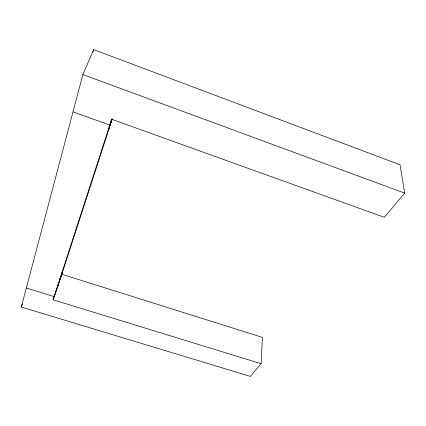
<?xml version="1.0" encoding="UTF-8"?>
<svg xmlns="http://www.w3.org/2000/svg" width="426" height="426" viewBox="0 0 426 426"><rect width="100%" height="100%" fill="white"/><g stroke="black" fill="none" stroke-linecap="round" stroke-linejoin="round"><path stroke-width="0.64" d="M261.079 363.692L262.427 337.381L61.802 274.264L53.133 299.797L261.079 363.692L250.376 376.408L21.3 307.018L82.889 74.55L93.651 49.592L400.057 164.819L404.7 193.132L384.353 217.297L111.655 119.259L53.133 299.797M92.964 52.132L93.651 49.592M57.542 286.805L58.586 283.594M61.802 274.264L112.315 118.763M61.062 275.862L59.986 279.158L62.505 271.623L61.429 274.924M62.851 271.032L54.166 296.613L26.332 288.035M111.9 118.886L109.78 125.042L72.995 111.884M21.3 307.018L22.466 303.946M82.889 74.55L404.7 193.132M108.268 130.34L108.183 130.644L111.415 120.931L108.268 130.34"/></g></svg>
